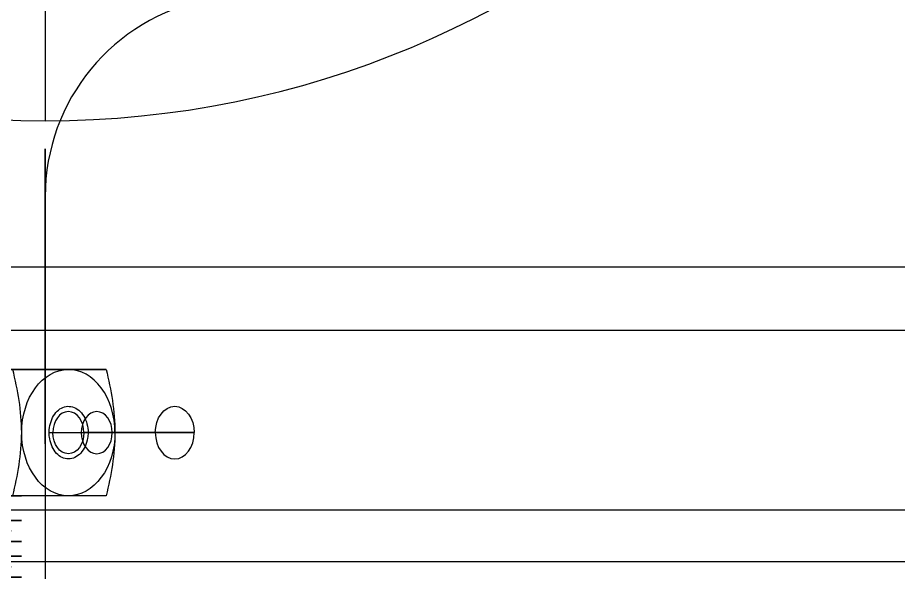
# Model space of a CAD drawing. Header units: inches. Extents: x -3.4 to 11, y -3.7 to 6.8.
# Drawn here: x -0.052 to 1.595, y -2.616 to -1.579 of the extents above; entities that cross this region are included whole.
import ezdxf

# ---------------------------------------------------------------- set-up
doc = ezdxf.new("R2010")
doc.units = ezdxf.units.IN
doc.header["$MEASUREMENT"] = 0
doc.layers.add('19', color=7, linetype='Continuous')
doc.layers.add('41', color=7, linetype='Continuous')

# ---------------------------------------------------------------- blocks, each defined once
blk = doc.blocks.new('Casing')
at = {"layer": '19', "color": 0}
for p, q in [((19.352, 15.077, 27.696), (25.476, 19.364, 27.696)), ((26.91, 17.316, 27.696), (20.786, 13.029, 27.696)), ((19.454, 13.622, 27.696), (19.352, 15.077, 27.696)), ((20.786, 13.029, 27.696), (19.454, 13.622, 27.696))]:
    blk.add_line(p, q, dxfattribs=at)
at = {"layer": '19', "color": 0, "extrusion": (8.55166e-31, -6.98296e-15, -1)}
for centre, radius in [((0, 0, -21.56), 32), ((0, 0, -35.56), 30.7)]:
    blk.add_arc(centre, radius, 0, 180, dxfattribs=at)
at = {"layer": '19', "color": 0}
for centre, radius, start, end in [((0, 0, 32.56), 32, 0, 180), ((0, 0, 21.56), 32, 180, 0), ((0, 0, 35.56), 30.7, 180, 0)]:
    blk.add_arc(centre, radius, start, end, dxfattribs=at)
at = {"layer": '19', "color": 0, "extrusion": (0.819152, 0.573576, 6.12323e-17)}
blk.add_arc((0, 27.696, 24.5), 1.25, 180, 0, dxfattribs=at)
at = {"layer": '19', "color": 0, "extrusion": (-0.819152, -0.573576, 6.12323e-17)}
blk.add_arc((0, 27.696, -24.5), 1.25, 0, 180, dxfattribs=at)
at = {"layer": '19', "color": 0, "extrusion": (-3.66028e-74, 6.98296e-15, -1)}
blk.add_arc((0, 0, -32.56), 32, 180, 0, dxfattribs=at)
at = {"layer": '19', "color": 0}
for points, knots in [([(25.476, 19.364, 27.696), (25.476, 19.364, 27.608), (25.482, 19.357, 27.519), (25.493, 19.342, 27.433), (25.511, 19.319, 27.296), (25.543, 19.276, 27.163), (25.587, 19.217, 27.043), (25.631, 19.159, 26.924), (25.688, 19.083, 26.816), (25.752, 18.996, 26.727), (25.816, 18.909, 26.639), (25.89, 18.807, 26.568), (25.967, 18.701, 26.521), (26.044, 18.594, 26.473), (26.126, 18.479, 26.448), (26.206, 18.364, 26.446), (26.286, 18.25, 26.445), (26.367, 18.133, 26.468), (26.442, 18.023, 26.513), (26.516, 17.914, 26.558), (26.587, 17.809, 26.626), (26.648, 17.717, 26.713), (26.709, 17.625, 26.799), (26.762, 17.545, 26.906), (26.803, 17.482, 27.024), (26.844, 17.418, 27.141), (26.874, 17.371, 27.274), (26.892, 17.344, 27.41), (26.904, 17.326, 27.503), (26.91, 17.316, 27.6), (26.91, 17.316, 27.696)], [0, 0, 0, 0, 0.000264722, 0.000264722, 0.000264722, 0.000688237, 0.000688237, 0.000688237, 0.001111621, 0.001111621, 0.001111621, 0.001534717, 0.001534717, 0.001534717, 0.001957819, 0.001957819, 0.001957819, 0.002381209, 0.002381209, 0.002381209, 0.002804722, 0.002804722, 0.002804722, 0.003228, 0.003228, 0.003228, 0.003651051, 0.003651051, 0.003651051, 0.003941523, 0.003941523, 0.003941523, 0.003941523]), ([(26.91, 17.316, 27.696), (26.91, 17.316, 27.74), (26.909, 17.318, 27.785), (26.906, 17.322, 27.829), (26.898, 17.335, 27.968), (26.877, 17.368, 28.106), (26.844, 17.418, 28.233), (26.811, 17.469, 28.359), (26.766, 17.538, 28.477), (26.712, 17.62, 28.576), (26.658, 17.702, 28.675), (26.593, 17.8, 28.759), (26.523, 17.904, 28.82), (26.452, 18.008, 28.881), (26.374, 18.122, 28.922), (26.295, 18.236, 28.938), (26.216, 18.35, 28.954), (26.134, 18.468, 28.946), (26.054, 18.579, 28.916), (25.975, 18.69, 28.885), (25.897, 18.798, 28.83), (25.827, 18.894, 28.756), (25.757, 18.989, 28.682), (25.693, 19.076, 28.586), (25.641, 19.146, 28.477), (25.588, 19.216, 28.368), (25.546, 19.271, 28.242), (25.518, 19.308, 28.11), (25.491, 19.345, 27.978), (25.476, 19.364, 27.836), (25.476, 19.364, 27.696)], [0.003941523, 0.003941523, 0.003941523, 0.003941523, 0.004074239, 0.004074239, 0.004074239, 0.004497712, 0.004497712, 0.004497712, 0.004921175, 0.004921175, 0.004921175, 0.005344348, 0.005344348, 0.005344348, 0.005767404, 0.005767404, 0.005767404, 0.006190698, 0.006190698, 0.006190698, 0.006614214, 0.006614214, 0.006614214, 0.00703759, 0.00703759, 0.00703759, 0.007460759, 0.007460759, 0.007460759, 0.007883942, 0.007883942, 0.007883942, 0.007883942])]:
    blk.add_open_spline(points, degree=3, knots=knots, dxfattribs=at)
blk = doc.blocks.new('Water_Jacket')
at = {"layer": '41', "color": 0}
for p, q in [((4.67, 9), (4.17, 9.5)), ((5.17, 9.5), (4.67, 9)), ((6.37, 9), (5.87, 9.5)), ((6.87, 9.5), (6.37, 9)), ((8.07, 9), (7.57, 9.5)), ((8.57, 9.5), (8.07, 9)), ((9.77, 9), (9.27, 9.5)), ((10.27, 9.5), (9.77, 9)), ((-3, 8.879, 3), (-3, 0.621, 3)), ((-3, 0.621, -3), (-3, 8.879, -3)), ((3, 0.621, -3), (3, 8.879, -3)), ((3, 8.879, 3), (3, 0.621, 3)), ((3, 7, -1.7), (11.3, 7, -1.7)), ((11.3, 7, 1.7), (3, 7, 1.7)), ((4.17, 7, -2.5), (3, 7, -2.5)), ((3, 7, 2.5), (4.17, 7, 2.5)), ((5.87, 7, -2.5), (5.17, 7, -2.5)), ((5.17, 7, 2.5), (5.87, 7, 2.5)), ((7.57, 7, -2.5), (6.87, 7, -2.5)), ((6.87, 7, 2.5), (7.57, 7, 2.5)), ((9.27, 7, -2.5), (8.57, 7, -2.5)), ((8.57, 7, 2.5), (9.27, 7, 2.5)), ((10.8, 7, -2.5), (10.27, 7, -2.5)), ((10.27, 7, 2.5), (10.8, 7, 2.5)), ((11.3, 7, -2), (10.8, 7, -2.5)), ((10.8, 7, 2.5), (11.3, 7, 2)), ((4.17, 4.5), (4.67, 5)), ((4.67, 5), (5.17, 4.5)), ((5.87, 4.5), (6.37, 5)), ((6.37, 5), (6.87, 4.5)), ((7.57, 4.5), (8.07, 5)), ((8.07, 5), (8.57, 4.5)), ((9.27, 4.5), (9.77, 5)), ((9.77, 5), (10.27, 4.5)), ((0, -2, -1), (0, 0, -1)), ((0, 0, 1), (0, -2, 1))]:
    blk.add_line(p, q, dxfattribs=at)
at = {"layer": '41', "color": 0, "extrusion": (-7.39557e-32, -1, -7.0442e-15)}
for centre, radius, start, end in [((0, 0, -9.5), 3, 180, 270), ((0, 0, -9.5), 3, 90, 180), ((0, 0, -9.5), 3, 0, 90), ((0, 0, -9.5), 3, 270, 0), ((0, 0), 1, 270, 90), ((0, 0), 3, 270, 0), ((0, 0), 3, 90, 180), ((0, 0), 3, 0, 90)]:
    blk.add_arc(centre, radius, start, end, dxfattribs=at)
at = {"layer": '41', "color": 0, "extrusion": (1, 4.31408e-32, 6.12323e-17)}
for centre, radius, start, end in [((7, 0, 3), 2.5, 270, 0), ((7, 0, 3), 2.5, 0, 90), ((7, 0, 10.8), 2.5, 270, 90), ((7, 0, 3), 1.7, 270, 90), ((7, 0, 3), 1.7, 90, 270), ((7, 0, 3), 2.5, 90, 270), ((7, 0, 11.3), 2, 90, 270)]:
    blk.add_arc(centre, radius, start, end, dxfattribs=at)
at = {"layer": '41', "color": 0, "extrusion": (-1, -1.02863e-16, -7.0442e-15)}
for centre, radius, start, end in [((-7, 0, -4.17), 2.5, 180, 270), ((-7, 0, -4.17), 2.5, 90, 180), ((-7, 0, -5.17), 2.5, 90, 180), ((-7, 0, -5.87), 2.5, 180, 270), ((-7, 0, -6.87), 2.5, 90, 180), ((-7, 0, -7.57), 2.5, 180, 270), ((-7, 0, -8.57), 2.5, 90, 180), ((-7, 0, -9.27), 2.5, 180, 270), ((-7, 0, -4.67), 2, 0, 180), ((-7, 0, -6.37), 2, 0, 180), ((-7, 0, -8.07), 2, 0, 180), ((-7, 0, -9.77), 2, 0, 180), ((-7, 0, -5.17), 2.5, 0, 90), ((-7, 0, -5.87), 2.5, 270, 0), ((-7, 0, -6.87), 2.5, 0, 90), ((-7, 0, -7.57), 2.5, 270, 0), ((-7, 0, -8.57), 2.5, 0, 90), ((-7, 0, -9.27), 2.5, 270, 0), ((-7, 0, -10.27), 2.5, 0, 90), ((-7, 0, -10.27), 2.5, 270, 0)]:
    blk.add_arc(centre, radius, start, end, dxfattribs=at)
at = {"layer": '41', "color": 0, "extrusion": (1, 1.02863e-16, 6.12323e-17)}
for centre, radius, start, end in [((7, 0, 5.17), 2.5, 270, 0), ((7, 0, 5.87), 2.5, 0, 90), ((7, 0, 6.87), 2.5, 270, 0), ((7, 0, 7.57), 2.5, 0, 90), ((7, 0, 8.57), 2.5, 270, 0), ((7, 0, 9.27), 2.5, 0, 90), ((7, 0, 10.27), 2.5, 270, 0), ((7, 0, 10.27), 2.5, 0, 90), ((7, 0, 4.67), 2, 180, 0), ((7, 0, 6.37), 2, 180, 0), ((7, 0, 8.07), 2, 180, 0), ((7, 0, 9.77), 2, 180, 0), ((7, 0, 4.17), 2.5, 90, 180), ((7, 0, 4.17), 2.5, 180, 270), ((7, 0, 5.17), 2.5, 180, 270), ((7, 0, 5.87), 2.5, 90, 180), ((7, 0, 6.87), 2.5, 180, 270), ((7, 0, 7.57), 2.5, 90, 180), ((7, 0, 8.57), 2.5, 180, 270), ((7, 0, 9.27), 2.5, 90, 180)]:
    blk.add_arc(centre, radius, start, end, dxfattribs=at)
at = {"layer": '41', "color": 0, "extrusion": (-1, -4.31408e-32, -7.0442e-15)}
for centre, radius, start, end in [((-7, 0, -11.3), 2, 90, 270), ((-7, 0, -11.3), 1.7, 90, 270), ((-7, 0, -10.8), 2.5, 270, 90), ((-7, 0, -11.3), 1.7, 270, 90)]:
    blk.add_arc(centre, radius, start, end, dxfattribs=at)
at = {"layer": '41', "color": 0, "extrusion": (7.39557e-32, 1, 6.12323e-17)}
for centre, radius, start, end in [((0, 0), 3, 270, 0), ((0, 0), 1, 270, 90), ((0, 0, -2), 1, 270, 90), ((0, 0, -2), 1, 90, 270)]:
    blk.add_arc(centre, radius, start, end, dxfattribs=at)
at = {"layer": '41', "color": 0}
for points in [[(-3, 8.879, -3), (-3, 9.222, -2.028), (-3, 9.5, -1.03), (-3, 9.5)], [(0, 9.5, -3), (-1.03, 9.5, -3), (-2.028, 9.222, -3), (-3, 8.879, -3)], [(-3, 8.879, 3), (-2.028, 9.222, 3), (-1.03, 9.5, 3), (0, 9.5, 3)], [(-3, 9.5), (-3, 9.5, 1.025), (-3, 9.22, 2.033), (-3, 8.879, 3)], [(3, 8.879, -3), (2.033, 9.22, -3), (1.025, 9.5, -3), (0, 9.5, -3)], [(0, 9.5, 3), (1.025, 9.5, 3), (2.033, 9.22, 3), (3, 8.879, 3)], [(3, 8.879, 3), (3, 9.22, 2.033), (3, 9.5, 1.025), (3, 9.5)], [(3, 9.5), (3, 9.5, -1.03), (3, 9.222, -2.028), (3, 8.879, -3)], [(-3, 0), (-3, 0, -1.03), (-3, 0.278, -2.028), (-3, 0.621, -3)], [(-3, 0.621, -3), (-2.028, 0.278, -3), (-1.03, 0, -3), (0, 0, -3)], [(0, 0, 3), (-1.03, 0, 3), (-2.028, 0.278, 3), (-3, 0.621, 3)], [(-3, 0.621, 3), (-3, 0.28, 2.033), (-3, 0, 1.025), (-3, 0)], [(0, 0, -3), (1.025, 0, -3), (2.033, 0.28, -3), (3, 0.621, -3)], [(3, 0.621, 3), (2.033, 0.28, 3), (1.025, 0, 3), (0, 0, 3)], [(3, 0.621, -3), (3, 0.278, -2.028), (3, 0, -1.03), (3, 0)], [(3, 0), (3, 0, 1.025), (3, 0.28, 2.033), (3, 0.621, 3)]]:
    blk.add_open_spline(points, degree=3, dxfattribs=at)

msp = doc.modelspace()

# ---------------------------------------------------------------- linework, layer by layer
at = {"color": 0}
for p, q in [((0, 1.7717), (0, -1.7717)), ((0, -1.9134), (0, -3.2914)), ((3.374, -2.5), (-3.374, -2.5))]:
    msp.add_line(p, q, dxfattribs=at)
at = {"color": 0, "extrusion": (1, 8.75784e-17, 0)}
for radius in [0.2756, 0.1575]:
    msp.add_circle((-2.1, 0.3543), radius, dxfattribs=at)
at = {"color": 0}
for centre, radius, start, end in [((0, 0), 1.7717, 91.2733, 88.7267), ((0.375, -1.9134), 0.375, 101.0886, 180)]:
    msp.add_arc(centre, radius, start, end, dxfattribs=at)

# ---------------------------------------------------------------- block references
at = {"color": 0, "extrusion": (0, 1, 0), "xscale": 0.03937007874015749, "yscale": 0.03937007874015749, "zscale": 0.03937007874015749, "rotation": 12.61297842052209}
msp.add_blockref('Casing', (-0.8925, 2.4402, -3.4452), dxfattribs=at)
at = {"color": 0, "extrusion": (-0.738608, 0, -0.674135), "xscale": 0.03937007874015748, "yscale": 0.03937007874015748, "zscale": 0.03937007874015748}
msp.add_blockref('Water_Jacket', (2.3548, 2.4605, -2.3043), dxfattribs=at)

doc.saveas('drawing.dxf')
